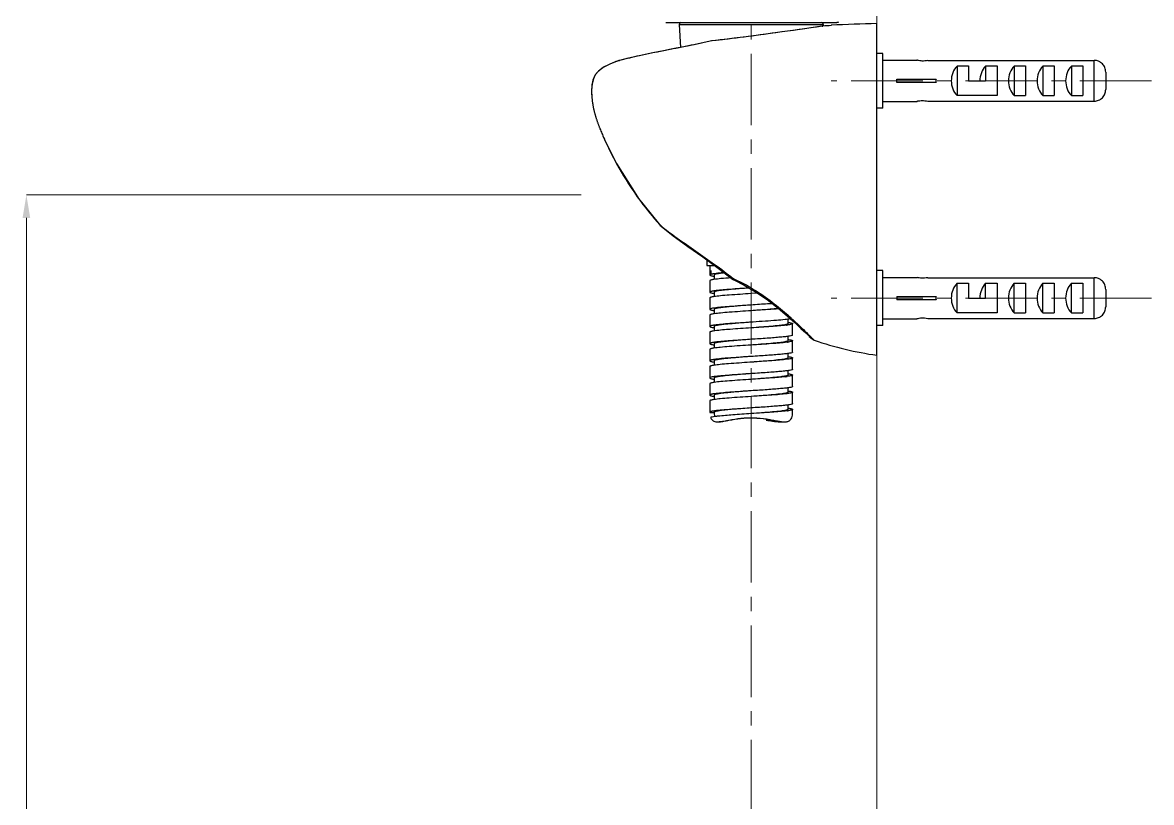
# Model space of a CAD drawing. Extents: x 0 to 1128, y 0 to 827.
# Drawn here: x 656.7 to 854.1, y 247.4 to 383.8 of the extents above; entities that cross this region are included whole.
import ezdxf

# ---------------------------------------------------------------- set-up
doc = ezdxf.new("R2010")
doc.units = 0
doc.header["$LTSCALE"] = 10
doc.header["$MEASUREMENT"] = 0
doc.linetypes.add('CENTER', pattern=[2, 1.25, -0.25, 0.25, -0.25])
doc.layers.get('0').update_dxf_attribs({"linetype": 'CONTINUOUS'})
doc.layers.add('DEF_LAYER_ASSEM_MEMBER', color=7, linetype='CONTINUOUS')
doc.layers.add('MEMBER', color=7, linetype='CONTINUOUS')
doc.layers.add('치수선', color=7, linetype='CONTINUOUS', lineweight=20)

msp = doc.modelspace()

# ---------------------------------------------------------------- linework, layer by layer
at = {"color": 5, "lineweight": 9, "ltscale": 0.5}
for p, q in [((754.36, 353.6), (657.38, 353.6)), ((657.38, 349.6), (657.38, 117.23))]:
    msp.add_line(p, q, dxfattribs=at)
at = {"color": 5, "ltscale": 0.5}
msp.add_solid([(656.69, 349.6), (658.02, 349.6), (657.35, 353.6)], dxfattribs=at)
at = {"layer": 'DEF_LAYER_ASSEM_MEMBER', "color": 1, "linetype": 'CENTER', "lineweight": 5}
for p, q in [((784.11, 145.8), (784.11, 391.76)), ((854.11, 373.57), (798.11, 373.57)), ((854.11, 335.57), (798.11, 335.57))]:
    msp.add_line(p, q, dxfattribs=at)
at = {"layer": 'DEF_LAYER_ASSEM_MEMBER', "color": 7, "linetype": 'Continuous'}
for p, q in [((769.16, 383.76), (799.09, 383.76)), ((771.53, 383.44), (771.77, 379.41)), ((796.54, 383.12), (796.63, 383.13)), ((796.69, 383.44), (796.67, 383.14)), ((798.11, 383.29), (798.11, 383.22)), ((806.11, 325.57), (806.11, 383.57)), ((760.98, 377.11), (759.37, 376.48)), ((761.06, 377.13), (761.06, 377.13)), ((756.2, 371.99), (756.26, 370.6)), ((756.25, 370.64), (756.27, 370.53)), ((756.35, 369.84), (756.36, 369.73)), ((756.36, 369.73), (756.38, 369.6)), ((756.37, 369.71), (756.38, 369.62)), ((756.38, 369.6), (756.39, 369.57)), ((756.86, 367.45), (756.89, 367.35)), ((756.92, 367.25), (756.96, 367.15)), ((756.92, 367.25), (756.96, 367.15)), ((756.96, 367.15), (756.99, 367.04)), ((756.99, 367.04), (757.02, 366.94)), ((757.02, 366.94), (757.06, 366.84)), ((757.06, 366.84), (757.09, 366.73)), ((757.09, 366.74), (757.12, 366.63)), ((757.12, 366.63), (757.16, 366.53)), ((757.16, 366.53), (757.2, 366.42)), ((757.2, 366.42), (757.23, 366.32)), ((757.23, 366.32), (757.27, 366.21)), ((757.27, 366.22), (757.31, 366.11)), ((757.31, 366.11), (757.35, 366.01)), ((757.35, 366.01), (757.39, 365.9)), ((757.39, 365.9), (757.43, 365.8)), ((757.75, 364.97), (757.84, 364.77)), ((757.84, 364.77), (757.92, 364.56)), ((757.92, 364.56), (758.01, 364.36)), ((758.01, 364.36), (758.09, 364.16)), ((758.09, 364.16), (758.18, 363.96)), ((758.18, 363.96), (758.31, 363.66)), ((758.31, 363.66), (758.44, 363.37)), ((758.71, 362.78), (758.71, 362.77)), ((758.94, 362.31), (760.56, 359.09)), ((760.56, 359.09), (764.21, 353.25)), ((768.15, 348.33), (770.48, 346.47)), ((768.15, 348.33), (770.47, 346.48)), ((768.15, 348.33), (768.15, 348.33)), ((770.47, 346.48), (773.04, 344.62)), ((773.04, 344.62), (775.67, 342.76)), ((776.36, 342.26), (776.36, 341.26)), ((776.36, 341.26), (777.73, 341.26)), ((776.86, 341.26), (776.86, 339.61)), ((777.06, 340.41), (777.06, 339.81)), ((777.66, 339.61), (777.66, 338.83)), ((776.86, 338.61), (776.86, 336.61)), ((780.87, 338.88), (780.87, 338.88)), ((781.07, 338.76), (782.89, 337.84)), ((777.66, 336.61), (777.66, 335.83)), ((784.11, 336.36), (784.09, 336.35)), ((784.13, 336.36), (784.11, 336.36)), ((785.23, 336.44), (784.13, 336.36)), ((785.24, 336.43), (784.13, 336.36)), ((776.86, 335.61), (776.86, 333.61)), ((784.13, 334.36), (784.11, 334.36)), ((788.81, 333.82), (790.41, 332.47)), ((776.86, 332.61), (776.86, 330.61)), ((777.63, 332.83), (777.62, 332.83)), ((777.66, 333.61), (777.66, 332.83)), ((784.11, 333.36), (784.09, 333.35)), ((784.44, 333.38), (784.11, 333.36)), ((790.56, 331.11), (790.56, 331.88)), ((777.63, 330.83), (777.62, 330.83)), ((777.62, 330.38), (777.63, 330.38)), ((777.63, 330.38), (777.65, 330.38)), ((777.66, 330.61), (777.66, 329.83)), ((784.11, 330.36), (784.09, 330.35)), ((784.44, 331.38), (784.11, 331.36)), ((784.13, 330.36), (784.11, 330.36)), ((791.36, 329.11), (791.36, 331.11)), ((776.86, 329.61), (776.86, 327.6)), ((784.13, 328.36), (784.11, 328.36)), ((790.56, 328.11), (790.56, 328.88)), ((791.36, 326.11), (791.36, 328.11)), ((793.68, 329.47), (794.29, 328.88)), ((794.28, 328.88), (794.75, 328.42)), ((776.86, 326.61), (776.86, 324.61)), ((777.66, 327.6), (777.66, 326.83)), ((784.11, 327.36), (784.09, 327.35)), ((784.13, 327.36), (784.11, 327.36)), ((790.56, 325.11), (790.56, 325.88)), ((777.66, 324.61), (777.66, 323.83)), ((784.11, 324.36), (783.85, 324.34)), ((784.13, 325.36), (784.11, 325.36)), ((784.13, 324.36), (784.11, 324.36)), ((790.57, 325.33), (790.59, 325.33)), ((790.59, 325.33), (790.6, 325.33)), ((791.36, 323.11), (791.36, 325.11)), ((776.86, 323.61), (776.86, 321.61)), ((784.13, 322.36), (784.11, 322.36)), ((790.56, 322.11), (790.56, 322.88)), ((791.36, 320.11), (791.36, 322.11)), ((776.86, 320.61), (776.86, 318.61)), ((777.66, 321.61), (777.66, 320.83)), ((784.11, 321.36), (784.09, 321.35)), ((784.48, 321.38), (784.11, 321.36)), ((790.56, 319.11), (790.56, 319.88)), ((777.66, 318.61), (777.66, 317.83)), ((784.11, 318.36), (784.09, 318.35)), ((784.13, 319.36), (784.11, 319.36)), ((784.13, 318.36), (784.11, 318.36)), ((791.36, 317.11), (791.36, 319.11)), ((776.86, 317.61), (776.86, 315.61)), ((784.13, 316.36), (784.11, 316.36)), ((790.55, 316.33), (790.57, 316.33)), ((790.56, 316.11), (790.56, 316.88)), ((791.36, 315.29), (791.36, 316.11)), ((776.86, 315.61), (776.89, 315.56)), ((776.89, 315.56), (777.66, 315.56)), ((777.66, 315.61), (777.66, 315.29)), ((788.83, 313.93), (789.03, 313.94)), ((788.9, 313.94), (788.83, 313.93)), ((788.9, 313.92), (789.93, 313.92)), ((789.03, 313.94), (789.25, 313.94))]:
    msp.add_line(p, q, dxfattribs=at)
at = {"layer": 'DEF_LAYER_ASSEM_MEMBER', "color": 9, "linetype": 'Continuous'}
for p, q in [((771.53, 383.44), (796.69, 383.44)), ((796.63, 383.13), (796.55, 383.12)), ((777.26, 380.55), (777.2, 380.54)), ((777.26, 380.55), (777.21, 380.54)), ((777.26, 380.55), (777.31, 380.56)), ((777.3, 380.55), (777.26, 380.55)), ((760.99, 377.11), (760.98, 377.11)), ((760.99, 377.11), (761.06, 377.13)), ((761.06, 377.12), (760.99, 377.11)), ((760.51, 359.2), (760.57, 359.08)), ((768.09, 348.44), (768.06, 348.42)), ((780.97, 339.01), (781.04, 338.95)), ((783.98, 337.43), (784.02, 337.4)), ((790.8, 332.36), (790.81, 332.34)), ((791.03, 332.15), (791.07, 332.11)), ((794.75, 328.58), (794.85, 328.48)), ((794.85, 328.48), (795.13, 328.19))]:
    msp.add_line(p, q, dxfattribs=at)
at = {"layer": 'DEF_LAYER_ASSEM_MEMBER', "color": 7, "linetype": 'Continuous'}
for points in [[(796.54, 383.12), (795.72, 383.01), (793.09, 382.63)], [(793.09, 382.63), (791.4, 382.39), (789.52, 382.12), (787.5, 381.84), (785.39, 381.55), (783.24, 381.27), (781.13, 381.01), (779.08, 380.76), (777.31, 380.56)], [(777.21, 380.54), (775.37, 380.15), (773.24, 379.71), (771.04, 379.26), (768.81, 378.83), (766.62, 378.39), (764.55, 377.95), (762.64, 377.52), (761.06, 377.13)], [(771.77, 379.41), (771.02, 379.26), (768.79, 378.82), (766.61, 378.38), (764.53, 377.95), (762.63, 377.52), (761.06, 377.13)], [(760.98, 377.11), (759.38, 376.48), (758.21, 375.87), (757.39, 375.25), (756.84, 374.61), (756.51, 373.93), (756.3, 373.07), (756.2, 371.99)], [(756.27, 370.53), (756.28, 370.42), (756.29, 370.32)], [(756.29, 370.32), (756.29, 370.25), (756.3, 370.17), (756.32, 370.07), (756.33, 369.97), (756.35, 369.84)], [(756.38, 369.62), (756.39, 369.56), (756.4, 369.48), (756.41, 369.4), (756.42, 369.32), (756.44, 369.24), (756.45, 369.15), (756.47, 369.07), (756.49, 368.98), (756.5, 368.89), (756.52, 368.8)], [(756.39, 369.56), (756.4, 369.48), (756.41, 369.4), (756.42, 369.32), (756.44, 369.24), (756.45, 369.15), (756.47, 369.07), (756.49, 368.98), (756.5, 368.89), (756.52, 368.8), (756.54, 368.71)], [(756.54, 368.71), (756.56, 368.62), (756.58, 368.53), (756.6, 368.43), (756.63, 368.34), (756.65, 368.24), (756.67, 368.15), (756.7, 368.05), (756.72, 367.95), (756.75, 367.85), (756.78, 367.75), (756.8, 367.65), (756.83, 367.55), (756.86, 367.45)], [(756.54, 368.71), (756.56, 368.62), (756.58, 368.53), (756.6, 368.43), (756.63, 368.34), (756.65, 368.24), (756.67, 368.14), (756.7, 368.05), (756.72, 367.95), (756.75, 367.85), (756.78, 367.75), (756.8, 367.65), (756.83, 367.55)], [(756.86, 367.45), (756.89, 367.35), (756.92, 367.25)], [(757.43, 365.8), (757.47, 365.69), (757.51, 365.59), (757.55, 365.49), (757.59, 365.38), (757.63, 365.28), (757.67, 365.18), (757.75, 364.97)], [(758.44, 363.37), (758.48, 363.28), (758.71, 362.77)], [(758.71, 362.78), (760.55, 359.12), (764.2, 353.26), (768.06, 348.42)], [(775.67, 342.76), (778.32, 340.83), (780.87, 338.88)], [(782.89, 337.84), (784.84, 336.69), (786.9, 335.3), (788.81, 333.82)], [(790.41, 332.47), (791.73, 331.29), (792.82, 330.28), (793.68, 329.47)], [(790.99, 331.96), (791.74, 331.29), (792.82, 330.28), (793.68, 329.47)]]:
    msp.add_lwpolyline(points, dxfattribs=at)
for centre, radius, start, end in [((771.83, 383.46), 0.3, 89.9999, 183.5), ((796.39, 383.46), 0.3, 356.5, 90.0001), ((808.89, 188.42), 195.1, 93.1676, 93.6036), ((809.11, 185.61), 197.98, 90.8684, 93.1852), ((777.42, 379.56), 1, 99.2897, 102.2867), ((777.42, 379.57), 0.998, 96.3232, 99.2898), ((761.31, 376.16), 0.999, 104.4054, 109.1084), ((768.81, 349.09), 0.998, 221.6887, 222.1548), ((768.81, 349.09), 1, 222.1589, 229.0488), ((778.76, 331.95), 7.96, 99.0626, 99.6666), ((779.05, 330.11), 9.83, 98.4568, 99.0618), ((779.3, 328.45), 11.49, 98.2124, 98.4657), ((779.44, 327.46), 12.5, 98.0397, 98.2134), ((779.16, 349.84), 10.57, 261.2832, 261.5993), ((779.3, 350.75), 11.49, 261.5966, 261.7138), ((781.49, 339.66), 0.999, 231.7841, 238.0189), ((781.5, 339.67), 1.01, 238.0125, 244.7109), ((778.37, 331.2), 5.67, 99.5762, 101.2351), ((778.73, 329.13), 7.78, 99.2328, 99.6405), ((778.98, 327.57), 9.35, 98.5827, 99.2251), ((779.3, 325.46), 11.49, 98.1202, 98.588), ((779.21, 347.14), 10.87, 261.4187, 261.5835), ((780.02, 320.3), 16.7, 97.0092, 98.0601), ((778.76, 325.91), 7.99, 99.2597, 99.4219), ((778.84, 325.43), 8.49, 99.0732, 99.2594), ((779.05, 324.13), 9.8, 98.4665, 99.0633), ((779.33, 322.26), 11.69, 98.1338, 98.4736), ((779.24, 344.34), 11.07, 261.4414, 261.6679), ((778.78, 322.83), 8.08, 99.0003, 99.6382), ((779.08, 320.93), 10, 98.4134, 99.0013), ((779.46, 317.39), 12.57, 97.6838, 98.5363), ((779.39, 318.84), 12.12, 98.0629, 98.3475), ((788.07, 348.43), 17.73, 277.1258, 277.4934), ((789, 320.53), 10.92, 81.4347, 81.5892), ((777.88, 324.63), 3.2, 101.603, 103.4608), ((778.72, 320.16), 7.75, 99.1884, 99.7112), ((779, 318.45), 9.47, 98.5481, 99.184), ((779.36, 316.07), 11.88, 97.9684, 98.5493), ((779.66, 313.92), 14.05, 97.7052, 97.9767), ((788.34, 343.4), 15.68, 277.4633, 277.7055), ((788.96, 317.23), 11.21, 81.5231, 81.6526), ((795.45, 329.14), 1, 225.5674, 251.2045), ((814.49, 385.11), 60.12, 251.2167, 261.9862), ((779.26, 338.48), 11.21, 261.5231, 261.6526), ((778.07, 320.72), 4.13, 101.3797, 101.7057), ((778.35, 319.28), 5.59, 99.5985, 101.3091), ((778.72, 317.17), 7.74, 99.2399, 99.6662), ((778.98, 315.59), 9.33, 98.5877, 99.2325), ((779.3, 313.45), 11.5, 98.1059, 98.5925), ((779.21, 335.18), 10.92, 261.4347, 261.5892), ((779.88, 309.36), 15.63, 97.0964, 98.0791), ((778.66, 314.55), 7.35, 99.4484, 99.738), ((778.79, 313.77), 8.14, 99.1344, 99.4479), ((779.02, 312.31), 9.62, 98.5124, 99.1257), ((779.31, 310.38), 11.57, 98.1481, 98.5193), ((787.88, 340.91), 19.22, 276.5826, 277.5445), ((789.01, 311.57), 10.87, 81.4053, 81.5978), ((779.22, 332.25), 10.98, 261.4233, 261.6355), ((779.3, 309.45), 11.5, 98.2108, 98.4661), ((778.73, 311.09), 7.82, 99.1459, 99.698), ((779.02, 309.33), 9.59, 98.5164, 99.1426), ((779.39, 306.83), 12.12, 97.8905, 98.5155), ((779.27, 329.53), 11.27, 261.5381, 261.6653), ((788.29, 334.79), 16.07, 277.4505, 277.6047), ((788.98, 308.33), 11.11, 81.4935, 81.6301), ((781.57, 294.61), 21.47, 97.1136, 97.4), ((788.57, 329.68), 13.94, 277.5492, 278.1832), ((789.06, 326.27), 10.5, 278.1774, 278.9691), ((788.95, 305.15), 11.3, 81.4878, 81.7339), ((778.52, 309.38), 6.51, 99.5319, 100.4081), ((778.75, 307.96), 7.94, 99.1946, 99.5487), ((779, 306.47), 9.46, 98.5565, 99.1862), ((779.3, 304.46), 11.48, 98.1495, 98.5629), ((780.11, 297.56), 17.44, 96.8782, 97.8104), ((781.11, 289.37), 25.69, 96.2181, 96.8912), ((793.19, 208.46), 105.89, 93.3157, 93.492), ((780.5, 264.66), 49.89, 82.2071, 82.824), ((783.32, 290.68), 23.93, 80.9432, 81.6989), ((776.9, 441.18), 127.42, 274.5745, 274.83), ((782.94, 288.24), 26.4, 80.4345, 80.9459), ((781.98, 282.62), 32.1, 79.9517, 80.4255), ((794.15, 341.67), 28.12, 258.664, 259.3162), ((790.7, 325.5), 11.65, 260.907, 261.2485), ((784.89, 352.76), 39.03, 275.9054, 276.2552), ((789.93, 316.41), 2.49, 269.9953, 271.5865)]:
    msp.add_arc(centre, radius, start, end, dxfattribs=at)
at = {"layer": 'DEF_LAYER_ASSEM_MEMBER', "color": 9, "linetype": 'Continuous'}
for centre, radius, start, end in [((768.05, 371.87), 11.86, 185.9265, 186.1389), ((814.25, 388.68), 61.3, 208.8775, 215.0035), ((809.9, 385.68), 56.01, 215.0425, 215.7055), ((805.97, 382.87), 51.19, 221.4721, 222.2674), ((768.38, 348.52), 0.307, 195.7528, 197.0773), ((785.87, 369.22), 27.36, 229.444, 229.6858), ((765.33, 304.89), 37.51, 65.0707, 65.2265), ((766.01, 306.33), 35.91, 59.9769, 65.0939), ((767.11, 308.31), 33.65, 59.6531, 59.8206), ((748.8, 285.43), 62.97, 48.5286, 48.7846), ((747.79, 284.28), 64.5, 48.397, 48.5291), ((746.81, 283.18), 65.97, 48.1889, 48.3967), ((745.67, 281.9), 67.69, 48.0501, 48.1735), ((744.83, 280.97), 68.95, 47.9299, 48.0501), ((743.54, 279.55), 70.86, 47.699, 47.8842), ((685.34, 219.81), 154.27, 44.8315, 45.0608)]:
    msp.add_arc(centre, radius, start, end, dxfattribs=at)
for points, start_tangent, end_tangent in [([(796.55, 383.12), (788.45, 381.97), (777.3, 380.55)], (-0.990002, -0.141052), (-0.993768, -0.111468)), ([(777.21, 380.54), (773.13, 379.68), (768.76, 378.81), (764.58, 377.95), (761.06, 377.12)], (-0.977357, -0.211595), (-0.968, -0.250948)), ([(760.99, 377.11), (758.9, 376.26), (757.94, 375.69), (757.5, 375.34), (757.1, 374.94), (756.77, 374.49), (756.53, 373.98), (756.37, 373.44), (756.27, 372.89), (756.2, 371.77), (756.25, 370.64)], (-0.945165, -0.326594), (0.10325, -0.994655)), ([(758.71, 362.77), (760.51, 359.2)], (0.410607, -0.911813), (0.481534, -0.876428)), ([(764.41, 352.99), (767.61, 348.97)], (0.583635, -0.812016), (0.662219, -0.74931)), ([(768.09, 348.43), (768.15, 348.33)], (0.293746, -0.955884), (0.753856, -0.65704)), ([(768.18, 348.36), (771.16, 346.07), (774.41, 343.79), (780.97, 339.01)], (0.762501, -0.646987), (0.78647, -0.617629)), ([(781.04, 338.95), (780.94, 338.88), (780.87, 338.88)], (-0.827173, -0.561948), (-0.785614, 0.618717)), ([(781.04, 338.95), (781.04, 338.82), (781.07, 338.76)], (-0.153829, -0.988098), (0.904201, -0.427108)), ([(784.11, 337.35), (787.42, 335.15), (790.3, 332.8)], (0.862982, -0.505234), (0.752245, -0.658884)), ([(791.24, 331.96), (792.16, 331.1), (794.31, 329.01)], (0.739624, -0.673021), (0.707903, -0.70631))]:
    msp.add_spline(points, degree=3, dxfattribs=dict(at, start_tangent=start_tangent, end_tangent=end_tangent))
at = {"layer": 'DEF_LAYER_ASSEM_MEMBER', "color": 7, "linetype": 'Continuous'}
for points, start_tangent, end_tangent in [([(799.38, 383.84), (799.09, 383.76)], (-0.826364, -0.563136), (-1, 0.000005)), ([(777.07, 339.72), (776.91, 339.66), (776.86, 339.61)], (-0.964916, -0.26256), (0.000818, -1)), ([(776.86, 339.61), (776.9, 339.55), (777.04, 339.5), (777.26, 339.45), (777.56, 339.39)], (0.000818, -1), (0.988441, -0.151605)), ([(777.23, 339.76), (777.07, 339.72)], (-0.978827, -0.204687), (-0.964916, -0.26256)), ([(777.42, 339.79), (777.23, 339.76)], (-0.985772, -0.16809), (-0.978827, -0.204687)), ([(779.42, 339.97), (778.67, 339.88), (778.12, 339.79), (777.77, 339.7), (777.69, 339.65), (777.66, 339.61)], (-0.994249, -0.107095), (-0.001477, -0.999999)), ([(779.37, 340.01), (778.88, 339.97), (777.69, 339.84)], (-0.996229, -0.086768), (-0.990169, -0.139877)), ([(777.59, 338.82), (777.27, 338.77), (777.04, 338.71), (776.91, 338.66), (776.86, 338.61)], (-0.988791, -0.149307), (0.00111, -0.999999)), ([(780.55, 339.11), (778.83, 338.97), (777.59, 338.82)], (-0.997157, -0.075347), (-0.988791, -0.149307)), ([(776.9, 336.66), (776.88, 336.64), (776.86, 336.61)], (-0.846072, -0.533068), (0.000335, -1)), ([(776.86, 336.61), (776.91, 336.55), (777.04, 336.5), (777.27, 336.44), (777.59, 336.39)], (0.000335, -1), (0.988803, -0.149227)), ([(777.6, 335.82), (777.28, 335.77), (777.05, 335.71), (776.91, 335.66), (776.86, 335.61)], (-0.989074, -0.14742), (-0.001522, -0.999999)), ([(777.26, 336.77), (777.03, 336.71), (776.9, 336.66)], (-0.980601, -0.196017), (-0.846072, -0.533068)), ([(784.09, 336.35), (780.27, 336.09), (778.73, 335.96), (777.6, 335.82)], (-0.997838, -0.065715), (-0.989074, -0.14742)), ([(783.76, 337.33), (781.4, 337.15), (780.35, 337.06), (779.43, 336.97), (778.67, 336.88), (778.12, 336.79), (777.77, 336.7), (777.69, 336.65), (777.66, 336.61)], (-0.997263, -0.073932), (0.001477, -0.999999)), ([(783.76, 337.33), (780.46, 337.1), (777.98, 336.87)], (-0.997833, -0.065793), (-0.992484, -0.122371)), ([(777.05, 333.71), (776.91, 333.66), (776.86, 333.61)], (-0.96068, -0.277658), (-0.001522, -0.999999)), ([(777.45, 333.8), (777.33, 333.78), (777.05, 333.71)], (-0.986508, -0.163715), (-0.96068, -0.277658)), ([(784.11, 334.36), (781.64, 334.17), (780.53, 334.07), (779.55, 333.98), (778.75, 333.89), (778.15, 333.79), (777.78, 333.7), (777.69, 333.65), (777.66, 333.61)], (-0.997271, -0.073824), (-0.000744, -1)), ([(784.11, 334.36), (780.34, 334.09), (778.81, 333.96), (777.67, 333.83)], (-0.997838, -0.065715), (-0.989931, -0.14155)), ([(787.81, 334.61), (786.95, 334.55), (784.13, 334.36)], (-0.99708, -0.076365), (-0.997838, -0.065715)), ([(788.9, 333.76), (787.91, 333.66), (784.13, 333.36)], (-0.99393, -0.110011), (-0.997271, -0.073824)), ([(788.95, 333.7), (787.96, 333.62), (784.44, 333.38)], (-0.996105, -0.088176), (-0.997834, -0.065786)), ([(776.86, 333.61), (776.91, 333.55), (777.04, 333.5), (777.27, 333.44), (777.59, 333.39)], (-0.001522, -0.999999), (0.98886, -0.148848)), ([(777.62, 332.83), (777.29, 332.77), (777.05, 332.72), (776.91, 332.66), (776.86, 332.61)], (-0.989211, -0.146495), (0, -1)), ([(784.09, 333.35), (780.29, 333.09), (778.76, 332.96), (777.63, 332.83)], (-0.997838, -0.065716), (-0.989399, -0.145224)), ([(791.02, 331.96), (790.05, 331.81), (788.53, 331.67), (786.6, 331.52), (784.44, 331.38)], (-0.976835, -0.213994), (-0.997834, -0.065786)), ([(777.07, 330.72), (776.91, 330.66), (776.86, 330.61)], (-0.963895, -0.266282), (0, -1)), ([(776.86, 330.61), (776.91, 330.55), (777.05, 330.49), (777.29, 330.44), (777.62, 330.38)], (0, -1), (0.989211, -0.146495)), ([(777.59, 329.82), (777.27, 329.77), (777.04, 329.71), (776.91, 329.66), (776.86, 329.61)], (-0.98886, -0.148848), (0.001517, -0.999999)), ([(777.43, 330.79), (777.32, 330.78), (777.07, 330.72)], (-0.985851, -0.167623), (-0.963895, -0.266282)), ([(784.11, 331.36), (781.64, 331.17), (780.53, 331.07), (779.55, 330.98), (778.75, 330.89), (778.15, 330.79), (777.78, 330.7), (777.69, 330.65), (777.66, 330.61)], (-0.997271, -0.073823), (0, -1)), ([(784.11, 331.36), (780.36, 331.1), (778.83, 330.97), (777.69, 330.84)], (-0.997838, -0.065715), (-0.990108, -0.140307)), ([(784.09, 330.35), (780.43, 330.1), (777.78, 329.85)], (-0.997838, -0.065715), (-0.990965, -0.13412)), ([(789.98, 330.9), (788.99, 330.76), (787.61, 330.63), (784.13, 330.36)], (-0.984491, -0.175436), (-0.997271, -0.073825)), ([(790.27, 330.84), (787.65, 330.6), (784.13, 330.36)], (-0.992265, -0.124135), (-0.997838, -0.065715)), ([(790.56, 331.11), (790.52, 331.05), (790.41, 331), (789.98, 330.9)], (-0.001477, -0.999999), (-0.984491, -0.175436)), ([(791.36, 331.11), (791.3, 331.04), (791.11, 330.98), (790.81, 330.92), (790.39, 330.85)], (0.00076, -1), (-0.991448, -0.130499)), ([(790.63, 331.32), (790.95, 331.27), (791.17, 331.21), (791.31, 331.16), (791.36, 331.11)], (0.988845, -0.14895), (0.00076, -1)), ([(777.14, 327.74), (776.93, 327.67), (776.86, 327.6)], (-0.972243, -0.233975), (0.001517, -0.999999)), ([(777.42, 327.79), (777.24, 327.76)], (-0.985648, -0.168812), (-0.979318, -0.202329)), ([(784.11, 328.36), (781.64, 328.17), (780.53, 328.07), (779.55, 327.98), (778.75, 327.89), (778.15, 327.79), (777.78, 327.7), (777.69, 327.65), (777.66, 327.6)], (-0.997271, -0.073824), (0.00074, -1)), ([(784.11, 328.36), (780.44, 328.1), (777.78, 327.85)], (-0.997838, -0.065715), (-0.990965, -0.13412)), ([(791.36, 329.11), (791.32, 329.06), (791.22, 329.01), (790.81, 328.92), (790.14, 328.82), (789.24, 328.73), (788.15, 328.64), (786.9, 328.54), (785.54, 328.45), (784.13, 328.36)], (0.00076, -1), (-0.997838, -0.065715)), ([(790.38, 327.85), (787.73, 327.6), (784.13, 327.36)], (-0.991523, -0.129928), (-0.997838, -0.065715)), ([(790.2, 327.95), (789.32, 327.8), (787.97, 327.66), (786.29, 327.52), (784.42, 327.38)], (-0.97533, -0.220751), (-0.997265, -0.073908)), ([(790.56, 328.11), (790.47, 328.03), (790.2, 327.95)], (0.00074, -1), (-0.97533, -0.220751)), ([(791.36, 328.11), (791.3, 328.04), (791.13, 327.98), (790.84, 327.92), (790.44, 327.86)], (0.001517, -0.999999), (-0.990965, -0.13412)), ([(790.61, 328.32), (790.94, 328.27), (791.17, 328.21), (791.31, 328.16), (791.36, 328.11)], (0.989074, -0.147421), (0.001517, -0.999999)), ([(776.86, 327.6), (776.91, 327.55), (777.05, 327.5), (777.28, 327.44), (777.6, 327.39)], (0.001517, -0.999999), (0.989074, -0.147421)), ([(777.58, 326.82), (777.27, 326.77), (777.04, 326.71), (776.91, 326.66), (776.86, 326.61)], (-0.988756, -0.149537), (0.00076, -1)), ([(784.09, 327.35), (780.25, 327.09), (778.71, 326.95), (777.58, 326.82)], (-0.997838, -0.065715), (-0.988756, -0.149537)), ([(791.36, 326.11), (791.32, 326.06), (791.22, 326.01), (790.81, 325.92), (790.14, 325.82), (789.24, 325.73), (788.15, 325.64), (786.9, 325.54), (785.54, 325.45), (784.13, 325.36)], (0.001517, -0.999999), (-0.997838, -0.065715)), ([(777.04, 324.71), (776.91, 324.66), (776.86, 324.61)], (-0.959241, -0.282588), (0.00076, -1)), ([(776.86, 324.61), (776.91, 324.55), (777.04, 324.5), (777.27, 324.44), (777.59, 324.39)], (0.00076, -1), (0.988845, -0.14895)), ([(777.59, 323.82), (777.28, 323.77), (777.05, 323.71), (776.91, 323.66), (776.86, 323.61)], (-0.988923, -0.148431), (-0.001253, -0.999999)), ([(777.23, 324.76), (777.18, 324.75), (777.04, 324.71)], (-0.979194, -0.202926), (-0.959241, -0.282588)), ([(783.85, 324.34), (780.16, 324.08), (778.68, 323.95), (777.59, 323.82)], (-0.997836, -0.065758), (-0.988923, -0.148431)), ([(784.11, 325.36), (781.64, 325.17), (780.53, 325.07), (779.55, 324.98), (778.75, 324.89), (778.15, 324.79), (777.78, 324.7), (777.69, 324.65), (777.66, 324.61)], (-0.997271, -0.073824), (-0.001477, -0.999999)), ([(784.11, 325.36), (780.58, 325.11), (777.94, 324.87)], (-0.997838, -0.065715), (-0.992265, -0.124135)), ([(790.35, 324.98), (789.5, 324.83), (788.07, 324.67), (786.21, 324.51), (784.13, 324.36)], (-0.958966, -0.28352), (-0.997271, -0.073824)), ([(790.4, 324.86), (787.75, 324.61), (784.13, 324.36)], (-0.99136, -0.131169), (-0.997838, -0.065716)), ([(790.56, 325.11), (790.51, 325.04), (790.35, 324.98)], (0, -1), (-0.958966, -0.28352)), ([(791.15, 324.99), (791.01, 324.96), (790.4, 324.86)], (-0.963758, -0.26678), (-0.99136, -0.131169)), ([(790.6, 325.33), (790.93, 325.27), (791.17, 325.22), (791.31, 325.16), (791.36, 325.11)], (0.989215, -0.146472), (0, -1)), ([(791.36, 325.11), (791.31, 325.05), (791.15, 324.99)], (0, -1), (-0.963758, -0.26678)), ([(784.11, 322.36), (781.64, 322.17), (780.53, 322.07), (779.55, 321.98), (778.75, 321.89), (778.15, 321.79), (777.78, 321.7), (777.69, 321.65), (777.66, 321.61)], (-0.997271, -0.073823), (0.001204, -0.999999)), ([(784.11, 322.36), (780.34, 322.09), (778.81, 321.96), (777.67, 321.83)], (-0.997838, -0.065716), (-0.989894, -0.14181)), ([(791.36, 323.11), (791.32, 323.06), (791.22, 323.01), (790.81, 322.92), (790.14, 322.82), (789.24, 322.73), (788.15, 322.64), (786.9, 322.54), (785.54, 322.45), (784.13, 322.36)], (0, -1), (-0.997838, -0.065716)), ([(790.18, 321.94), (789.27, 321.8), (787.92, 321.66), (786.24, 321.52), (784.37, 321.37)], (-0.977067, -0.21293), (-0.997267, -0.073885)), ([(790.08, 321.82), (787.65, 321.6), (784.48, 321.38)], (-0.993308, -0.115492), (-0.997833, -0.0658)), ([(790.56, 322.11), (790.46, 322.02), (790.18, 321.94)], (0.000274, -1), (-0.977067, -0.21293)), ([(791.36, 322.11), (791.3, 322.04), (791.12, 321.98), (790.82, 321.92), (790.4, 321.86)], (-0.000901, -1), (-0.991301, -0.131615)), ([(790.63, 322.32), (790.95, 322.27), (791.18, 322.21), (791.31, 322.16), (791.36, 322.11)], (0.988767, -0.149464), (-0.000901, -1)), ([(776.96, 321.68), (776.91, 321.66), (776.86, 321.61)], (-0.927991, -0.372603), (-0.001365, -0.999999)), ([(776.86, 321.61), (776.91, 321.55), (777.04, 321.5), (777.27, 321.44), (777.59, 321.39)], (-0.001365, -0.999999), (0.988813, -0.149157)), ([(777.61, 320.82), (777.28, 320.77), (777.05, 320.71), (776.91, 320.66), (776.86, 320.61)], (-0.989098, -0.147261), (0.000813, -1)), ([(777.41, 321.79), (777.27, 321.77), (776.96, 321.68)], (-0.985585, -0.169184), (-0.927991, -0.372603)), ([(784.09, 321.35), (780.32, 321.09), (778.79, 320.96), (777.66, 320.83)], (-0.997838, -0.065715), (-0.989744, -0.142851)), ([(791.36, 320.11), (791.32, 320.06), (791.22, 320.01), (790.81, 319.92), (790.14, 319.82), (789.24, 319.73), (788.15, 319.64), (786.9, 319.54), (785.54, 319.45), (784.13, 319.36)], (-0.000463, -1), (-0.997838, -0.065715)), ([(777.11, 318.73), (776.92, 318.67), (776.86, 318.61)], (-0.969878, -0.243593), (0.001402, -0.999999)), ([(776.86, 318.61), (776.91, 318.55), (777.05, 318.5), (777.28, 318.44), (777.61, 318.39)], (0.001402, -0.999999), (0.989113, -0.14716)), ([(777.23, 318.76), (777.11, 318.73)], (-0.979125, -0.203259), (-0.969878, -0.243593)), ([(777.42, 318.79), (777.23, 318.76)], (-0.985684, -0.168601), (-0.979125, -0.203259)), ([(784.09, 318.35), (780.25, 318.09), (778.71, 317.95), (777.58, 317.82)], (-0.997838, -0.065715), (-0.988766, -0.14947)), ([(784.11, 319.36), (781.64, 319.17), (780.53, 319.07), (779.55, 318.98), (778.75, 318.89), (778.15, 318.79), (777.78, 318.7), (777.69, 318.65), (777.66, 318.61)], (-0.997271, -0.073824), (-0.000728, -1)), ([(784.11, 319.36), (780.39, 319.1), (778.87, 318.97), (777.73, 318.84)], (-0.997838, -0.065715), (-0.990502, -0.1375)), ([(790.36, 318.99), (790.01, 318.91), (789.51, 318.83), (788.08, 318.67), (786.22, 318.51), (784.13, 318.36)], (-0.957769, -0.28754), (-0.997271, -0.073824)), ([(790.37, 318.85), (787.73, 318.6), (784.13, 318.36)], (-0.991555, -0.129684), (-0.997838, -0.065715)), ([(790.56, 319.11), (790.51, 319.05), (790.36, 318.99)], (-0.000869, -1), (-0.957769, -0.28754)), ([(791.36, 319.11), (791.3, 319.04), (791.12, 318.98), (790.82, 318.92), (790.42, 318.86)], (0.001459, -0.999999), (-0.991203, -0.132354)), ([(790.62, 319.32), (790.94, 319.27), (791.17, 319.21), (791.31, 319.16), (791.36, 319.11)], (0.988998, -0.147931), (0.001459, -0.999999)), ([(777.58, 317.82), (777.27, 317.77), (777.04, 317.71), (776.91, 317.66), (776.86, 317.61)], (-0.988766, -0.14947), (0.000453, -1)), ([(778.81, 315.89), (778.31, 315.82), (777.95, 315.75), (777.73, 315.68), (777.66, 315.61)], (-0.991664, -0.128853), (-0.001699, -0.999999)), ([(778.1, 315.89), (777.99, 315.88), (777.67, 315.83)], (-0.993164, -0.116724), (-0.989888, -0.141851)), ([(778.9, 315.97), (778.68, 315.95), (778.1, 315.89)], (-0.99554, -0.094345), (-0.993164, -0.116724)), ([(784.11, 316.36), (782.66, 316.26), (778.9, 315.97)], (-0.997838, -0.065715), (-0.99554, -0.094345)), ([(784.11, 316.36), (781.2, 316.13), (778.91, 315.91)], (-0.997271, -0.073825), (-0.992295, -0.123895)), ([(790.21, 315.95), (789.28, 315.8), (787.86, 315.65), (786.08, 315.5), (784.11, 315.36)], (-0.974802, -0.223072), (-0.997271, -0.073824)), ([(791.36, 317.11), (791.32, 317.06), (791.22, 317.01), (790.81, 316.92), (790.14, 316.82), (789.24, 316.73), (788.15, 316.64), (786.9, 316.54), (785.54, 316.45), (784.13, 316.36)], (0.001243, -0.999999), (-0.997838, -0.065715)), ([(790.53, 316.06), (790.41, 316), (790.21, 315.95)], (-0.808416, -0.588611), (-0.974802, -0.223072)), ([(790.56, 316.11), (790.53, 316.06)], (0.000787, -1), (-0.808416, -0.588611)), ([(790.62, 316.32), (790.94, 316.27), (791.17, 316.21), (791.31, 316.16), (791.36, 316.11)], (0.98898, -0.148052), (-0.001291, -0.999999)), ([(791.36, 316.11), (791.32, 316.05), (791.19, 316), (790.99, 315.95), (790.7, 315.9)], (-0.001291, -0.999999), (-0.987718, -0.156244)), ([(776.93, 315.67), (776.9, 315.65), (776.86, 315.61)], (-0.900431, -0.434998), (-0.001874, -0.999998)), ([(777.34, 315.78), (777.2, 315.75), (776.93, 315.67)], (-0.983482, -0.181008), (-0.900431, -0.434998)), ([(777.74, 314.84), (777.28, 314.77), (776.99, 314.69)], (-0.990645, -0.136463), (-0.942916, -0.333032)), ([(776.99, 314.69), (777.14, 314.43)], (0.404029, -0.914746), (0.597282, -0.802031)), ([(777.14, 314.43), (777.6, 314.05), (778.29, 313.92)], (0.597282, -0.802031), (0.999987, -0.005134)), ([(777.66, 315.29), (777.74, 314.84)], (0.000071, -1), (0.342262, -0.939605)), ([(778.29, 313.92), (778.53, 313.93)], (0.999987, -0.005134), (0.99714, 0.075571)), ([(784.11, 315.36), (780.88, 315.13), (778.32, 314.91)], (-0.997838, -0.065716), (-0.994079, -0.108656)), ([(778.53, 313.93), (779.33, 314.05), (780.23, 314.22), (782.3, 314.55), (784.57, 314.64), (786.79, 314.44)], (0.99714, 0.075571), (0.988854, -0.148889)), ([(786.78, 314.36), (784.55, 314.55), (782.27, 314.46), (780.21, 314.15), (779.31, 313.99), (778.54, 313.92)], (-0.98954, 0.144261), (-0.999999, 0.001315)), ([(790.4, 315.86), (787.75, 315.61), (784.11, 315.36)], (-0.9913, -0.13162), (-0.997838, -0.065716)), ([(786.79, 314.44), (787.28, 314.36), (788.62, 314.1)], (0.988854, -0.148889), (0.980724, -0.195401)), ([(787.06, 314.17), (787.54, 314.1), (788.83, 313.93)], (0.989875, -0.141943), (0.996994, -0.07748)), ([(788.72, 313.92), (788.39, 313.94), (787.27, 314.09)], (-0.999158, 0.04102), (-0.990886, 0.134703)), ([(788.86, 314), (788.56, 314.05), (787.58, 314.23)], (-0.987444, 0.157967), (-0.9847, 0.174256)), ([(788.93, 314.04), (789.27, 313.98)], (0.982884, -0.184225), (0.988071, -0.153999)), ([(789.25, 313.94), (788.93, 313.99)], (-0.993769, 0.111458), (-0.988368, 0.152081)), ([(789.27, 313.98), (789.44, 313.95), (789.93, 313.92)], (0.988071, -0.153999), (1, 0.000176)), ([(790, 313.92), (790.26, 313.94)], (0.999609, 0.027946), (0.986741, 0.162304)), ([(790.26, 313.94), (790.75, 314.12), (791.09, 314.45), (791.36, 315.29)], (0.986741, 0.162304), (0.000003, 1))]:
    msp.add_spline(points, degree=3, dxfattribs=dict(at, start_tangent=start_tangent, end_tangent=end_tangent))
at = {"layer": 'MEMBER', "color": 7, "linetype": 'Continuous'}
for p, q in [((807.11, 378.37), (806.11, 378.37)), ((807.11, 368.78), (807.11, 378.37)), ((807.11, 377.17), (813.11, 377.17)), ((813.12, 377.17), (813.11, 377.17)), ((813.11, 377.17), (813.18, 377.16)), ((814.98, 377.14), (844.11, 377.14)), ((820.11, 376.17), (822.11, 376.17)), ((820.11, 376.17), (820.11, 370.98)), ((822.11, 376.17), (822.11, 373.57)), ((825.11, 376.17), (827.11, 376.17)), ((825.11, 376.17), (825.11, 373.57)), ((827.11, 376.17), (827.11, 370.98)), ((830.11, 376.17), (832.11, 376.17)), ((830.11, 376.17), (830.11, 370.98)), ((832.11, 376.17), (832.11, 370.98)), ((835.11, 376.17), (837.11, 376.17)), ((835.11, 376.17), (835.11, 370.98)), ((837.11, 376.17), (837.11, 370.98)), ((840.11, 376.17), (842.11, 376.17)), ((840.11, 376.17), (840.11, 370.98)), ((842.11, 376.17), (842.11, 370.98)), ((809.61, 373.87), (816.49, 373.87)), ((809.61, 373.27), (809.61, 373.87)), ((816.49, 373.27), (809.61, 373.27)), ((822.11, 373.57), (825.11, 373.57)), ((846.11, 375.09), (846.11, 372.06)), ((807.11, 369.97), (813.11, 369.97)), ((813.18, 369.99), (813.11, 369.97)), ((813.11, 369.97), (813.12, 369.98)), ((814.98, 370.01), (844.11, 370.01)), ((827.11, 370.98), (820.11, 370.98)), ((830.11, 370.98), (832.11, 370.98)), ((835.11, 370.98), (837.11, 370.98)), ((840.11, 370.98), (842.11, 370.98)), ((807.11, 368.77), (806.11, 368.77)), ((807.11, 340.37), (806.11, 340.37)), ((807.11, 330.78), (807.11, 340.37)), ((807.11, 339.17), (813.11, 339.17)), ((813.11, 339.17), (813.12, 339.17)), ((814.98, 339.14), (844.11, 339.14)), ((820.11, 338.17), (822.11, 338.17)), ((820.11, 332.98), (820.11, 338.17)), ((822.11, 338.17), (822.11, 335.57)), ((825.11, 338.17), (827.11, 338.17)), ((825.11, 335.57), (825.11, 338.17)), ((827.11, 338.17), (827.11, 332.98)), ((830.11, 338.17), (832.11, 338.17)), ((830.11, 332.98), (830.11, 338.17)), ((832.11, 338.17), (832.11, 332.98)), ((835.11, 338.17), (837.11, 338.17)), ((835.11, 332.98), (835.11, 338.17)), ((837.11, 338.17), (837.11, 332.98)), ((840.11, 338.17), (842.11, 338.17)), ((840.11, 332.98), (840.11, 338.17)), ((842.11, 338.17), (842.11, 332.98)), ((809.61, 335.87), (816.49, 335.87)), ((809.61, 335.87), (809.61, 335.27)), ((846.11, 337.09), (846.11, 334.06)), ((816.49, 335.27), (809.61, 335.27)), ((822.11, 335.57), (825.11, 335.57)), ((807.11, 331.97), (813.11, 331.97)), ((813.11, 331.97), (813.12, 331.98)), ((813.12, 331.98), (813.12, 331.98)), ((814.98, 332.01), (844.11, 332.01)), ((827.11, 332.98), (820.11, 332.98)), ((830.11, 332.98), (832.11, 332.98)), ((835.11, 332.98), (837.11, 332.98)), ((840.11, 332.98), (842.11, 332.98)), ((807.11, 330.77), (806.11, 330.77))]:
    msp.add_line(p, q, dxfattribs=at)
at = {"layer": 'MEMBER', "color": 9, "linetype": 'Continuous'}
for p, q in [((844.11, 370.01), (844.11, 377.14)), ((844.11, 332.01), (844.11, 339.14))]:
    msp.add_line(p, q, dxfattribs=at)
at = {"layer": 'MEMBER', "color": 7, "linetype": 'Continuous'}
for centre, radius, start, end in [((814.21, 381.14), 4.11, 254.5457, 255.4427), ((843.95, 375.1), 2.16, 359.9683, 10.3015), ((843.95, 372.05), 2.16, 349.6985, 0.0317), ((814.2, 366.07), 4.06, 104.552, 105.4464)]:
    msp.add_arc(centre, radius, start, end, dxfattribs=at)
for centre, end_param in [((822.38, 373.57), 2.373945), ((827.38, 373.57), 1.570796), ((832.38, 373.57), 2.373945), ((837.38, 373.57), 2.373945), ((842.38, 373.57), 2.373945), ((822.38, 335.57), 2.373945), ((827.38, 335.57), 1.570796), ((832.38, 335.57), 2.373945), ((837.38, 335.57), 2.373945), ((842.38, 335.57), 2.373945)]:
    msp.add_ellipse(centre, major_axis=(0, 3.6), ratio=0.909091, start_param=0.767648, end_param=end_param, dxfattribs=at)
for points, start_tangent, end_tangent in [([(814.98, 377.14), (814.03, 377.03), (813.18, 377.16)], (-0.97174, -0.236052), (-0.967841, 0.251562)), ([(846.11, 375.09), (845.96, 375.87), (845.53, 376.54), (844.88, 376.98), (844.11, 377.14)], (0, 1), (-1, 0)), ([(816.49, 373.87), (816.41, 373.57)], (-0.428509, -0.903538), (0, -1)), ([(816.41, 373.57), (816.49, 373.27)], (0, -1), (0.428509, -0.903538)), ([(844.11, 370.01), (844.88, 370.17), (845.53, 370.61), (845.96, 371.28), (846.11, 372.06)], (1, 0), (0, 1)), ([(813.18, 369.99), (814.03, 370.12), (814.98, 370.01)], (0.96784, 0.251566), (0.97174, -0.236052)), ([(814.98, 339.14), (813.91, 339.04), (813.12, 339.17)], (-0.97174, -0.236052), (-0.964018, 0.265838)), ([(846.11, 337.09), (845.96, 337.87), (845.53, 338.54), (844.88, 338.98), (844.11, 339.14)], (0, 1), (-1, 0)), ([(816.49, 335.87), (816.41, 335.57)], (-0.428509, -0.903538), (0, -1)), ([(816.41, 335.57), (816.49, 335.27)], (0, -1), (0.428509, -0.903538)), ([(844.11, 332.01), (844.88, 332.17), (845.53, 332.61), (845.96, 333.28), (846.11, 334.06)], (1, 0), (0, 1)), ([(813.12, 331.98), (813.91, 332.11), (814.98, 332.01)], (0.964019, 0.265832), (0.97174, -0.236052))]:
    msp.add_spline(points, degree=3, dxfattribs=dict(at, start_tangent=start_tangent, end_tangent=end_tangent))
at = {"layer": '치수선'}
msp.add_line((806.11, 93.31), (806.11, 624.95), dxfattribs=at)

doc.saveas('drawing.dxf')
